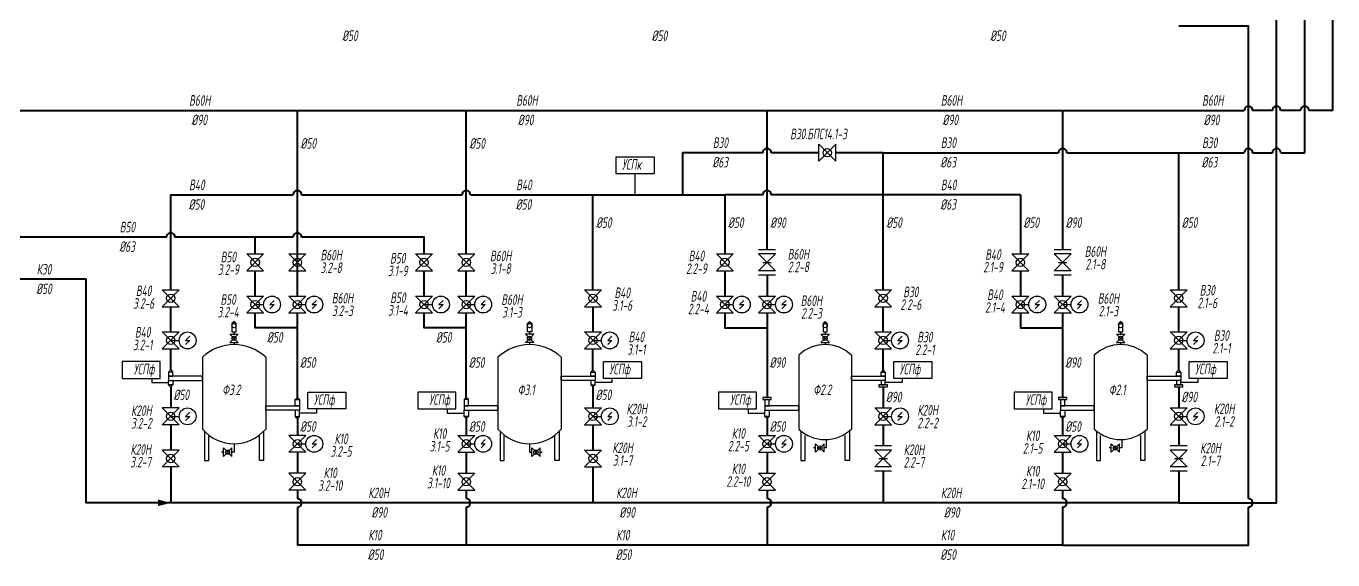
# Model space of a CAD drawing. Header units: millimetres. Extents: x 224478 to 277836, y -897 to 38307.
# Drawn here: x 246884 to 277836, y 6644 to 19296 of the extents above; entities that cross this region are included whole.
import ezdxf

# ---------------------------------------------------------------- set-up
doc = ezdxf.new("R2010")
doc.units = ezdxf.units.MM
doc.layers.add('1', color=7, linetype='Continuous')
for name, color, linetype, lineweight in [('В30', 136, 'Continuous', 40), ('В40', 142, 'Continuous', 40), ('В50', 180, 'Continuous', 40), ('В60Н', 140, 'Continuous', 40), ('К20Н', 33, 'Continuous', 40), ('К30', 54, 'Continuous', 40)]:
    doc.layers.add(name, color=color, linetype=linetype, lineweight=lineweight)
doc.layers.add('К10', color=7, linetype='Continuous', lineweight=40, true_color=0xffbe00)
doc.layers.add('Надписи', color=7, linetype='Continuous', true_color=0x93278f)
doc.styles.add('Eskd знаки', font='eskd.shx', dxfattribs={"width": 0.8, "oblique": 10})

msp = doc.modelspace()

# ---------------------------------------------------------------- linework, layer by layer
for p, q in [((265659, 16096), (265659, 16496)), ((265659, 16496), (266059, 16096)), ((265659, 16096), (266059, 16496)), ((266059, 16096), (266059, 16496)), ((264634, 13996), (264234, 13996)), ((271634, 13996), (271234, 13996)), ((252109, 13896), (252509, 13896)), ((252509, 13896), (252109, 13496)), ((252109, 13896), (252509, 13496)), ((253109, 13896), (253509, 13896)), ((253509, 13896), (253109, 13496)), ((253109, 13896), (253509, 13496)), ((256109, 13896), (256509, 13896)), ((256509, 13896), (256109, 13496)), ((256109, 13896), (256509, 13496)), ((257109, 13896), (257509, 13896)), ((257509, 13896), (257109, 13496)), ((257109, 13896), (257509, 13496)), ((263234, 13896), (263634, 13896)), ((263634, 13896), (263234, 13496)), ((263234, 13896), (263634, 13496)), ((264634, 13896), (264234, 13896)), ((264234, 13896), (264634, 13496)), ((264634, 13896), (264234, 13496)), ((264334, 13696), (264534, 13696)), ((270234, 13896), (270634, 13896)), ((270634, 13896), (270234, 13496)), ((270234, 13896), (270634, 13496)), ((271634, 13896), (271234, 13896)), ((271234, 13896), (271634, 13496)), ((271634, 13896), (271234, 13496)), ((271334, 13696), (271534, 13696)), ((252109, 13496), (252509, 13496)), ((253109, 13496), (253509, 13496)), ((256109, 13496), (256509, 13496)), ((257109, 13496), (257509, 13496)), ((263234, 13496), (263634, 13496)), ((264634, 13496), (264234, 13496)), ((264634, 13396), (264234, 13396)), ((270234, 13496), (270634, 13496)), ((271634, 13496), (271234, 13496)), ((271634, 13396), (271234, 13396)), ((250109, 13046), (250509, 13046)), ((250509, 13046), (250109, 12646)), ((250109, 13046), (250509, 12646)), ((260109, 13046), (260509, 13046)), ((260509, 13046), (260109, 12646)), ((260109, 13046), (260509, 12646)), ((266984, 13046), (267384, 13046)), ((267384, 13046), (266984, 12646)), ((266984, 13046), (267384, 12646)), ((273984, 13046), (274384, 13046)), ((274384, 13046), (273984, 12646)), ((273984, 13046), (274384, 12646)), ((252109, 12896), (252509, 12896)), ((252509, 12896), (252109, 12496)), ((252109, 12896), (252509, 12496)), ((252309, 12696), (252509, 12696)), ((252759, 12796), (252659, 12696)), ((252659, 12696), (252759, 12696)), ((252759, 12696), (252659, 12596)), ((253109, 12896), (253509, 12896)), ((253509, 12896), (253109, 12496)), ((253109, 12896), (253509, 12496)), ((253309, 12696), (253509, 12696)), ((253759, 12796), (253659, 12696)), ((253659, 12696), (253759, 12696)), ((253759, 12696), (253659, 12596)), ((256109, 12896), (256509, 12896)), ((256509, 12896), (256109, 12496)), ((256109, 12896), (256509, 12496)), ((256309, 12696), (256509, 12696)), ((256759, 12796), (256659, 12696)), ((256659, 12696), (256759, 12696)), ((256759, 12696), (256659, 12596)), ((257109, 12896), (257509, 12896)), ((257509, 12896), (257109, 12496)), ((257109, 12896), (257509, 12496)), ((257309, 12696), (257509, 12696)), ((257759, 12796), (257659, 12696)), ((257659, 12696), (257759, 12696)), ((257759, 12696), (257659, 12596)), ((263234, 12896), (263634, 12896)), ((263634, 12896), (263234, 12496)), ((263234, 12896), (263634, 12496)), ((263434, 12696), (263634, 12696)), ((263884, 12796), (263784, 12696)), ((263784, 12696), (263884, 12696)), ((263884, 12696), (263784, 12596)), ((264234, 12896), (264634, 12896)), ((264634, 12896), (264234, 12496)), ((264234, 12896), (264634, 12496)), ((264434, 12696), (264634, 12696)), ((264884, 12796), (264784, 12696)), ((264784, 12696), (264884, 12696)), ((264884, 12696), (264784, 12596)), ((270234, 12896), (270634, 12896)), ((270634, 12896), (270234, 12496)), ((270234, 12896), (270634, 12496)), ((270434, 12696), (270634, 12696)), ((270884, 12796), (270784, 12696)), ((270784, 12696), (270884, 12696)), ((270884, 12696), (270784, 12596)), ((271234, 12896), (271634, 12896)), ((271634, 12896), (271234, 12496)), ((271234, 12896), (271634, 12496)), ((271434, 12696), (271634, 12696)), ((271884, 12796), (271784, 12696)), ((271784, 12696), (271884, 12696)), ((271884, 12696), (271784, 12596)), ((250109, 12646), (250509, 12646)), ((252109, 12496), (252509, 12496)), ((253109, 12496), (253509, 12496)), ((256109, 12496), (256509, 12496)), ((257109, 12496), (257509, 12496)), ((260109, 12646), (260509, 12646)), ((263234, 12496), (263634, 12496)), ((264234, 12496), (264634, 12496)), ((266984, 12646), (267384, 12646)), ((270234, 12496), (270634, 12496)), ((271234, 12496), (271634, 12496)), ((273984, 12646), (274384, 12646)), ((251809, 12296), (251759, 12246)), ((251859, 12246), (251809, 12296)), ((258759, 12246), (258809, 12296)), ((258809, 12296), (258859, 12246)), ((265809, 12296), (265759, 12246)), ((265859, 12246), (265809, 12296)), ((272809, 12296), (272759, 12246)), ((272859, 12246), (272809, 12296)), ((250109, 12046), (250509, 12046)), ((250509, 12046), (250109, 11646)), ((250109, 12046), (250509, 11646)), ((250309, 11846), (250509, 11846)), ((250759, 11946), (250659, 11846)), ((250659, 11846), (250759, 11846)), ((250759, 11846), (250659, 11746)), ((251709, 11996), (251909, 11996)), ((251909, 11996), (251709, 11796)), ((251709, 11996), (251909, 11796)), ((251709, 11796), (251909, 11796)), ((251809, 12046), (251809, 11996)), ((251809, 11796), (251809, 11746)), ((258909, 11996), (258709, 11996)), ((258709, 11996), (258909, 11796)), ((258909, 11996), (258709, 11796)), ((258909, 11796), (258709, 11796)), ((258809, 12046), (258809, 11996)), ((258809, 11796), (258809, 11746)), ((260109, 12046), (260509, 12046)), ((260509, 12046), (260109, 11646)), ((260109, 12046), (260509, 11646)), ((260309, 11846), (260509, 11846)), ((260759, 11946), (260659, 11846)), ((260659, 11846), (260759, 11846)), ((260759, 11846), (260659, 11746)), ((265709, 11996), (265909, 11996)), ((265909, 11996), (265709, 11796)), ((265709, 11996), (265909, 11796)), ((265709, 11796), (265909, 11796)), ((265809, 12046), (265809, 11996)), ((265809, 11796), (265809, 11746)), ((266984, 12046), (267384, 12046)), ((267384, 12046), (266984, 11646)), ((266984, 12046), (267384, 11646)), ((267184, 11846), (267384, 11846)), ((267634, 11946), (267534, 11846)), ((267534, 11846), (267634, 11846)), ((267634, 11846), (267534, 11746)), ((272709, 11996), (272909, 11996)), ((272909, 11996), (272709, 11796)), ((272709, 11996), (272909, 11796)), ((272709, 11796), (272909, 11796)), ((272809, 12046), (272809, 11996)), ((272809, 11796), (272809, 11746)), ((273984, 12046), (274384, 12046)), ((274384, 12046), (273984, 11646)), ((273984, 12046), (274384, 11646)), ((274184, 11846), (274384, 11846)), ((274634, 11946), (274534, 11846)), ((274534, 11846), (274634, 11846)), ((274634, 11846), (274534, 11746)), ((250109, 11646), (250509, 11646)), ((260109, 11646), (260509, 11646)), ((266984, 11646), (267384, 11646)), ((273984, 11646), (274384, 11646)), ((250259, 11096), (250309, 11146)), ((250309, 11146), (250359, 11096)), ((260309, 11146), (260259, 11096)), ((260359, 11096), (260309, 11146)), ((267184, 11146), (267134, 11096)), ((267234, 11096), (267184, 11146)), ((274184, 11146), (274134, 11096)), ((274234, 11096), (274184, 11146)), ((249859, 10946), (249859, 10846)), ((249859, 10846), (250259, 10846)), ((260759, 10846), (260359, 10846)), ((260759, 10946), (260759, 10846)), ((267634, 10846), (267234, 10846)), ((267634, 10946), (267634, 10846)), ((274634, 10846), (274234, 10846)), ((274634, 10946), (274634, 10846)), ((250259, 10796), (250309, 10746)), ((250309, 10746), (250359, 10796)), ((260309, 10746), (260259, 10796)), ((260359, 10796), (260309, 10746)), ((250509, 10246), (250109, 10246)), ((250109, 10246), (250509, 9846)), ((250509, 10246), (250109, 9846)), ((253259, 10446), (253309, 10496)), ((253309, 10496), (253359, 10446)), ((253759, 10221), (253759, 10121)), ((256859, 10221), (256859, 10121)), ((257309, 10496), (257259, 10446)), ((257359, 10446), (257309, 10496)), ((260109, 10246), (260509, 10246)), ((260509, 10246), (260109, 9846)), ((260109, 10246), (260509, 9846)), ((263984, 10221), (263984, 10121)), ((266984, 10246), (267384, 10246)), ((267384, 10246), (266984, 9846)), ((266984, 10246), (267384, 9846)), ((270984, 10221), (270984, 10121)), ((273984, 10246), (274384, 10246)), ((274384, 10246), (273984, 9846)), ((273984, 10246), (274384, 9846)), ((250309, 10046), (250509, 10046)), ((250759, 10146), (250659, 10046)), ((250659, 10046), (250759, 10046)), ((250759, 10046), (250659, 9946)), ((253259, 10046), (253309, 9996)), ((253309, 9996), (253359, 10046)), ((253759, 10121), (253359, 10121)), ((256859, 10121), (257259, 10121)), ((257309, 9996), (257259, 10046)), ((257359, 10046), (257309, 9996)), ((260309, 10046), (260509, 10046)), ((260759, 10146), (260659, 10046)), ((260659, 10046), (260759, 10046)), ((260759, 10046), (260659, 9946)), ((263984, 10121), (264384, 10121)), ((264434, 9996), (264384, 10046)), ((264484, 10046), (264434, 9996)), ((267184, 10046), (267384, 10046)), ((267634, 10146), (267534, 10046)), ((267534, 10046), (267634, 10046)), ((267634, 10046), (267534, 9946)), ((270984, 10121), (271384, 10121)), ((271434, 9996), (271384, 10046)), ((271484, 10046), (271434, 9996)), ((274184, 10046), (274384, 10046)), ((274634, 10146), (274534, 10046)), ((274534, 10046), (274634, 10046)), ((274634, 10046), (274534, 9946)), ((250509, 9846), (250109, 9846)), ((253509, 9596), (253109, 9596)), ((253109, 9596), (253509, 9196)), ((253509, 9596), (253109, 9196)), ((257109, 9596), (257509, 9596)), ((257509, 9596), (257109, 9196)), ((257109, 9596), (257509, 9196)), ((260109, 9846), (260509, 9846)), ((264234, 9596), (264634, 9596)), ((264634, 9596), (264234, 9196)), ((264234, 9596), (264634, 9196)), ((266984, 9846), (267384, 9846)), ((271234, 9596), (271634, 9596)), ((271634, 9596), (271234, 9196)), ((271234, 9596), (271634, 9196)), ((273984, 9846), (274384, 9846)), ((251559, 9096), (251559, 9296)), ((251559, 9296), (251759, 9096)), ((251559, 9096), (251759, 9296)), ((251759, 9096), (251759, 9296)), ((251809, 9396), (251809, 9196)), ((253309, 9396), (253509, 9396)), ((253759, 9496), (253659, 9396)), ((253659, 9396), (253759, 9396)), ((253759, 9396), (253659, 9296)), ((257309, 9396), (257509, 9396)), ((257759, 9496), (257659, 9396)), ((257659, 9396), (257759, 9396)), ((257759, 9396), (257659, 9296)), ((258809, 9396), (258809, 9196)), ((258859, 9096), (258859, 9296)), ((259059, 9296), (258859, 9096)), ((259059, 9096), (258859, 9296)), ((259059, 9096), (259059, 9296)), ((264434, 9396), (264634, 9396)), ((264884, 9496), (264784, 9396)), ((264784, 9396), (264884, 9396)), ((264884, 9396), (264784, 9296)), ((265584, 9296), (265534, 9296)), ((265584, 9196), (265584, 9396)), ((265584, 9396), (265784, 9196)), ((265584, 9196), (265784, 9396)), ((265784, 9196), (265784, 9396)), ((265834, 9296), (265784, 9296)), ((265834, 9496), (265834, 9296)), ((267384, 9346), (266984, 9346)), ((271434, 9396), (271634, 9396)), ((271884, 9496), (271784, 9396)), ((271784, 9396), (271884, 9396)), ((271884, 9396), (271784, 9296)), ((272584, 9296), (272534, 9296)), ((272584, 9196), (272584, 9396)), ((272584, 9396), (272784, 9196)), ((272584, 9196), (272784, 9396)), ((272784, 9196), (272784, 9396)), ((272834, 9296), (272784, 9296)), ((272834, 9496), (272834, 9296)), ((274384, 9346), (273984, 9346)), ((250509, 9246), (250109, 9246)), ((250109, 8846), (250509, 9246)), ((250509, 8846), (250109, 9246)), ((251559, 9196), (251509, 9196)), ((251809, 9196), (251759, 9196)), ((253509, 9196), (253109, 9196)), ((257109, 9196), (257509, 9196)), ((258809, 9196), (258859, 9196)), ((259059, 9196), (259109, 9196)), ((260109, 9246), (260509, 9246)), ((260509, 8846), (260109, 9246)), ((260109, 8846), (260509, 9246)), ((264234, 9196), (264634, 9196)), ((267384, 9246), (266984, 9246)), ((266984, 9246), (267384, 8846)), ((267384, 9246), (266984, 8846)), ((267084, 9046), (267284, 9046)), ((271234, 9196), (271634, 9196)), ((274384, 9246), (273984, 9246)), ((273984, 9246), (274384, 8846)), ((274384, 9246), (273984, 8846)), ((274084, 9046), (274284, 9046)), ((250509, 8846), (250109, 8846)), ((253509, 8696), (253109, 8696)), ((253109, 8296), (253509, 8696)), ((253509, 8296), (253109, 8696)), ((257109, 8696), (257509, 8696)), ((257509, 8296), (257109, 8696)), ((257109, 8296), (257509, 8696)), ((260109, 8846), (260509, 8846)), ((264234, 8696), (264634, 8696)), ((264634, 8296), (264234, 8696)), ((264234, 8296), (264634, 8696)), ((267384, 8846), (266984, 8846)), ((267384, 8746), (266984, 8746)), ((271234, 8696), (271634, 8696)), ((271634, 8296), (271234, 8696)), ((271234, 8296), (271634, 8696)), ((274384, 8846), (273984, 8846)), ((274384, 8746), (273984, 8746)), ((253509, 8296), (253109, 8296)), ((257109, 8296), (257509, 8296)), ((264234, 8296), (264634, 8296)), ((271234, 8296), (271634, 8296))]:
    msp.add_line(p, q)
for points in [[(261759, 15796), (260859, 15796), (260859, 16196), (261759, 16196)], [(251859, 12246), (251759, 12246), (251759, 12046), (251859, 12046)], [(258759, 12246), (258859, 12246), (258859, 12046), (258759, 12046)], [(265859, 12246), (265759, 12246), (265759, 12046), (265859, 12046)], [(272859, 12246), (272759, 12246), (272759, 12046), (272859, 12046)], [(249159, 10946), (250059, 10946), (250059, 11346), (249159, 11346)], [(261459, 10946), (260559, 10946), (260559, 11346), (261459, 11346)], [(268334, 10946), (267434, 10946), (267434, 11346), (268334, 11346)], [(275334, 10946), (274434, 10946), (274434, 11346), (275334, 11346)], [(254459, 10221), (253559, 10221), (253559, 10621), (254459, 10621)], [(256159, 10221), (257059, 10221), (257059, 10621), (256159, 10621)], [(263284, 10221), (264184, 10221), (264184, 10621), (263284, 10621)], [(270284, 10221), (271184, 10221), (271184, 10621), (270284, 10621)]]:
    msp.add_lwpolyline(points, close=True)
msp.add_lwpolyline([(261309, 15296), (261309, 15796)])
for centre, radius in [((265859, 16296), 100), ((252309, 13696), 100), ((253309, 13696), 100), ((256309, 13696), 100), ((257309, 13696), 100), ((263434, 13696), 100), ((270434, 13696), 100), ((250309, 12846), 100), ((252309, 12696), 100), ((252709, 12696), 200), ((253309, 12696), 100), ((253709, 12696), 200), ((256309, 12696), 100), ((256709, 12696), 200), ((257309, 12696), 100), ((257709, 12696), 200), ((260309, 12846), 100), ((263434, 12696), 100), ((263834, 12696), 200), ((264434, 12696), 100), ((264834, 12696), 200), ((267184, 12846), 100), ((270434, 12696), 100), ((270834, 12696), 200), ((271434, 12696), 100), ((271834, 12696), 200), ((274184, 12846), 100), ((251809, 12196), 50), ((258809, 12196), 50), ((265809, 12196), 50), ((272809, 12196), 50), ((250309, 11846), 100), ((250709, 11846), 200), ((251809, 11896), 50), ((258809, 11896), 50), ((260309, 11846), 100), ((260709, 11846), 200), ((265809, 11896), 50), ((267184, 11846), 100), ((267584, 11846), 200), ((272809, 11896), 50), ((274184, 11846), 100), ((274584, 11846), 200), ((250709, 10046), 200), ((260709, 10046), 200), ((267584, 10046), 200), ((274584, 10046), 200), ((250309, 10046), 100), ((260309, 10046), 100), ((267184, 10046), 100), ((274184, 10046), 100), ((253709, 9396), 200), ((257709, 9396), 200), ((264834, 9396), 200), ((271834, 9396), 200), ((253309, 9396), 100), ((257309, 9396), 100), ((264434, 9396), 100), ((265684, 9296), 50), ((271434, 9396), 100), ((272684, 9296), 50), ((250309, 9046), 100), ((251659, 9196), 50), ((258959, 9196), 50), ((260309, 9046), 100), ((253309, 8496), 100), ((257309, 8496), 100), ((264434, 8496), 100), ((271434, 8496), 100)]:
    msp.add_circle(centre, radius)
at = {"layer": '1'}
for p, q in [((265184, 11496), (265184, 9746)), ((266434, 11496), (266434, 9746)), ((272184, 11496), (272184, 9746)), ((273434, 11496), (273434, 9746)), ((251059, 11448), (251059, 9746)), ((252559, 11448), (252559, 9746)), ((258059, 11448), (258059, 9746)), ((259559, 11448), (259559, 9746)), ((251109, 9692), (251109, 8996)), ((251209, 8996), (251209, 9596)), ((252409, 8996), (252409, 9596)), ((252509, 9696), (252509, 8996)), ((258109, 9696), (258109, 8996)), ((258209, 8996), (258209, 9596)), ((259409, 8996), (259409, 9596)), ((259509, 9692), (259509, 8996)), ((265234, 9692), (265234, 8996)), ((265334, 8996), (265334, 9596)), ((266284, 8996), (266284, 9596)), ((266384, 9696), (266384, 8996)), ((272234, 9692), (272234, 8996)), ((272334, 8996), (272334, 9596)), ((273284, 8996), (273284, 9596)), ((273384, 9696), (273384, 8996)), ((251109, 8996), (251209, 8996)), ((252509, 8996), (252409, 8996)), ((258109, 8996), (258209, 8996)), ((259509, 8996), (259409, 8996)), ((265234, 8996), (265334, 8996)), ((266384, 8996), (266284, 8996)), ((272234, 8996), (272334, 8996)), ((273384, 8996), (273284, 8996))]:
    msp.add_line(p, q, dxfattribs=at)
for points in [[(250259, 10996), (250359, 10996), (250359, 11096), (250259, 11096)], [(250259, 10896), (251059, 10896), (251059, 10996), (250259, 10996)], [(250259, 10896), (250359, 10896), (250359, 10796), (250259, 10796)], [(260359, 10896), (259559, 10896), (259559, 10996), (260359, 10996)], [(260359, 10996), (260259, 10996), (260259, 11096), (260359, 11096)], [(260359, 10896), (260259, 10896), (260259, 10796), (260359, 10796)], [(267234, 10896), (266434, 10896), (266434, 10996), (267234, 10996)], [(267234, 10996), (267134, 10996), (267134, 11096), (267234, 11096)], [(267234, 10896), (267134, 10896), (267134, 10796), (267234, 10796)], [(274234, 10896), (273434, 10896), (273434, 10996), (274234, 10996)], [(274234, 10996), (274134, 10996), (274134, 11096), (274234, 11096)], [(274234, 10896), (274134, 10896), (274134, 10796), (274234, 10796)], [(267084, 10746), (267284, 10746), (267284, 10796), (267084, 10796)], [(274084, 10746), (274284, 10746), (274284, 10796), (274084, 10796)], [(253359, 10196), (252559, 10196), (252559, 10296), (253359, 10296)], [(253359, 10296), (253259, 10296), (253259, 10446), (253359, 10446)], [(257259, 10296), (257359, 10296), (257359, 10446), (257259, 10446)], [(257259, 10196), (258059, 10196), (258059, 10296), (257259, 10296)], [(264534, 10496), (264334, 10496), (264334, 10446), (264534, 10446)], [(264384, 10296), (264484, 10296), (264484, 10446), (264384, 10446)], [(264384, 10196), (265184, 10196), (265184, 10296), (264384, 10296)], [(271534, 10496), (271334, 10496), (271334, 10446), (271534, 10446)], [(271384, 10296), (271484, 10296), (271484, 10446), (271384, 10446)], [(271384, 10196), (272184, 10196), (272184, 10296), (271384, 10296)], [(253359, 10196), (253259, 10196), (253259, 10046), (253359, 10046)], [(257259, 10196), (257359, 10196), (257359, 10046), (257259, 10046)], [(264384, 10196), (264484, 10196), (264484, 10046), (264384, 10046)], [(271384, 10196), (271484, 10196), (271484, 10046), (271384, 10046)]]:
    msp.add_lwpolyline(points, close=True, dxfattribs=at)
for centre, radius, start, end in [((251809, 10654), 1092, 46.6141, 133.3859), ((258809, 10654), 1092, 46.6141, 133.3859), ((265809, 10840), 906, 46.3972, 133.6028), ((272809, 10840), 906, 46.3972, 133.6028), ((251809, 10375), 979, 219.9662, 320.0338), ((258809, 10375), 979, 219.9662, 320.0338), ((265809, 10401), 905, 226.3426, 313.6574), ((272809, 10401), 905, 226.3426, 313.6574)]:
    msp.add_arc(centre, radius, start, end, dxfattribs=at)
at = {"layer": 'В30'}
for points in [[(277169, 16296), (277169, 26596), (275620, 26596)], [(264334, 16296), (262434, 16296), (262434, 15296)], [(265659, 16296), (264534, 16296)], [(267184, 16296), (266059, 16296)], [(267184, 13046), (267184, 16296), (271334, 16296)], [(271534, 16296), (274184, 16296)], [(274184, 13046), (274184, 16296), (275736, 16296)], [(275936, 16296), (276402, 16296)], [(276602, 16296), (277169, 16296)], [(267184, 12046), (267184, 12646)], [(274184, 12046), (274184, 12646)], [(267184, 11146), (267184, 11646)], [(274184, 11146), (274184, 11646)]]:
    msp.add_lwpolyline(points, dxfattribs=at)
for centre in [(264434, 16296), (271434, 16296), (275836, 16296), (276502, 16296)]:
    msp.add_arc(centre, 100, 359.7459, 180.2541, dxfattribs=at)
at = {"layer": 'В40'}
for points in [[(250309, 13046), (250309, 15296), (253209, 15296)], [(253409, 15296), (257209, 15296)], [(257409, 15296), (263434, 15296)], [(260309, 13046), (260309, 15296)], [(264334, 15296), (263434, 15296), (263434, 13896)], [(270434, 15296), (264534, 15296)], [(270434, 15296), (270434, 13896)], [(263434, 13496), (263434, 12896)], [(270434, 13496), (270434, 12896)], [(250309, 12046), (250309, 12646)], [(260309, 12646), (260309, 12046)], [(263434, 12496), (263434, 12146), (264434, 12146)], [(270434, 12496), (270434, 12146), (271434, 12146)], [(250309, 11146), (250309, 11646)], [(260309, 11146), (260309, 11646)]]:
    msp.add_lwpolyline(points, dxfattribs=at)
for centre in [(253309, 15296), (257309, 15296), (264434, 15296)]:
    msp.add_arc(centre, 100, 359.7459, 180.2541, dxfattribs=at)
at = {"layer": 'В50'}
for points in [[(247209, 14296), (246409, 14296)], [(250209, 14296), (247209, 14296)], [(253209, 14296), (250409, 14296)], [(252309, 13896), (252309, 14296)], [(256309, 13896), (256309, 14296), (253409, 14296)], [(252309, 12896), (252309, 13496)], [(256309, 12896), (256309, 13496)], [(253309, 12146), (252309, 12146), (252309, 12496)], [(257309, 12146), (256309, 12146), (256309, 12496)]]:
    msp.add_lwpolyline(points, dxfattribs=at)
for centre in [(250309, 14296), (253309, 14296)]:
    msp.add_arc(centre, 100, 359.7459, 180.2541, dxfattribs=at)
at = {"layer": 'В60Н'}
for points in [[(277836, 17296), (277836, 28596), (274184, 28596), (250309, 28596)], [(246309, 11336), (246309, 17296), (271434, 17296), (271434, 13996)], [(253309, 12896), (253309, 17296)], [(257309, 13896), (257309, 17296)], [(264434, 13996), (264434, 17296)], [(271434, 17296), (275736, 17297)], [(276402, 17296), (275936, 17296)], [(277069, 17296), (276602, 17296)], [(277836, 17297), (277269, 17296)], [(257309, 12896), (257309, 13496)], [(264434, 13396), (264434, 12896)], [(271434, 13396), (271434, 12896)], [(253309, 10496), (253309, 12496)], [(257309, 10496), (257309, 12496)], [(264434, 12496), (264434, 10496)], [(271434, 12496), (271434, 10496)]]:
    msp.add_lwpolyline(points, dxfattribs=at)
for centre in [(275836, 17297), (276502, 17297), (277169, 17297)]:
    msp.add_arc(centre, 100, 359.7459, 180.2541, dxfattribs=at)
at = {"layer": 'К10'}
for points in [[(275836, 8096), (275836, 19296), (274184, 19296)], [(253309, 9996), (253309, 9596)], [(257309, 9996), (257309, 9596)], [(264434, 9996), (264434, 9596)], [(271434, 9996), (271434, 9596)], [(253309, 9196), (253309, 8696)], [(257309, 9196), (257309, 8696)], [(264434, 9196), (264434, 8696)], [(271434, 9196), (271434, 8696)], [(253309, 8296), (253309, 8096)], [(257309, 8296), (257309, 8096)], [(264434, 8296), (264434, 8096)], [(271434, 8296), (271434, 8096)], [(253309, 7896), (253309, 6996)], [(257309, 7896), (257309, 6996)], [(264434, 7896), (264434, 6996)], [(271434, 7896), (271434, 6996)], [(271434, 6996), (275836, 6996), (275836, 7896)], [(271434, 6996), (253309, 6996)]]:
    msp.add_lwpolyline(points, dxfattribs=at)
for centre in [(253309, 7996), (257309, 7996), (264434, 7996), (271434, 7996), (275836, 7996)]:
    msp.add_arc(centre, 100, 269.7459, 90.2541, dxfattribs=at)
at = {"layer": 'К20Н'}
for points in [[(274184, 7996), (276502, 7996), (276502, 20296), (246209, 20296), (236857, 20296)], [(250309, 7996), (248309, 7996), (248309, 13296), (246409, 13296)], [(250309, 10746), (250309, 10246)], [(260309, 10746), (260309, 10246)], [(267184, 10746), (267184, 10246)], [(274184, 10746), (274184, 10246)], [(250309, 9846), (250309, 9246)], [(260309, 9846), (260309, 9246)], [(267184, 9846), (267184, 9346)], [(274184, 9846), (274184, 9346)], [(250309, 8846), (250309, 7996)], [(274184, 8746), (274184, 7996), (250309, 7996)], [(260309, 8846), (260309, 7996)], [(267184, 8746), (267184, 7996)]]:
    msp.add_lwpolyline(points, dxfattribs=at)
at = {"layer": 'К30'}
msp.add_lwpolyline([(250009, 7996, 154, 0, 0), (250309, 7996, 0, 0, 0)], format="xyseb", dxfattribs=at)

# ---------------------------------------------------------------- texts
at = {"ltscale": 15, "char_height": 250, "width": 850, "attachment_point": 1, "style": 'Eskd знаки'}
for s, insert in [('Ф3.2', (251531, 10800)), ('Ф3.1', (258531, 10800)), ('Ф2.2', (265531, 10800)), ('Ф2.1', (272531, 10800))]:
    msp.add_mtext(s, dxfattribs=dict(at, insert=insert))
at = {"layer": '1', "char_height": 250, "style": 'Eskd знаки'}
for s, insert, attachment_point in [('УСПк', (260997, 16144), 1), ('УСПф', (249922, 11294), 3), ('УСПф', (260697, 11294), 1), ('УСПф', (267572, 11294), 1), ('УСПф', (274572, 11294), 1), ('УСПф', (253697, 10569), 1), ('УСПф', (256922, 10569), 3), ('УСПф', (264047, 10569), 3), ('УСПф', (271047, 10569), 3)]:
    msp.add_mtext_dynamic_manual_height_columns(s, width=2263.46, gutter_width=22.5, heights=[0], dxfattribs=dict(at, insert=insert, attachment_point=attachment_point))
at = {"layer": 'Надписи', "ltscale": 15, "char_height": 250, "width": 850, "attachment_point": 1, "style": 'Eskd знаки'}
for s, insert in [('%%C50', (254371, 19194)), ('%%C50', (261702, 19194)), ('%%C50', (269719, 19194)), ('В60Н', (250745, 17660)), ('В60Н', (258494, 17660)), ('В60Н', (268551, 17660)), ('В60Н', (274739, 17660)), ('%%C90', (250801, 17197)), ('%%C90', (258533, 17197)), ('%%C90', (268591, 17197)), ('%%C90', (274779, 17197)), ('В30.БПС14.1-3', (264982, 16865)), ('%%C50', (253385, 16641)), ('%%C50', (257385, 16641)), ('В30', (263151, 16657)), ('В30', (268551, 16657)), ('В30', (274739, 16657)), ('%%C63', (263140, 16194)), ('%%C63', (268540, 16194)), ('%%C63', (274729, 16194)), ('В40', (250745, 15657)), ('В40', (258494, 15657)), ('В40', (268551, 15657)), ('%%C50', (250735, 15194)), ('%%C50', (258483, 15194)), ('%%C63', (268540, 15194)), ('В50', (249103, 14657)), ('%%C50', (260385, 14763)), ('%%C50', (263510, 14763)), ('%%C90', (264510, 14763)), ('%%C50', (267260, 14763)), ('%%C50', (270510, 14763)), ('%%C90', (271510, 14763)), ('%%C50', (274260, 14763)), ('%%C63', (249092, 14194)), ('К30', (247135, 13657)), ('%%C50', (247124, 13194)), ('%%C50', (252592, 12044)), ('%%C50', (256592, 12044)), ('%%C50', (253373, 11447)), ('%%C50', (257373, 11447)), ('%%C90', (264498, 11447)), ('%%C90', (271498, 11447)), ('%%C50', (250376, 10680)), ('%%C50', (260376, 10680)), ('%%C90', (267251, 10630)), ('%%C90', (274251, 10630)), ('%%C50', (253376, 9930)), ('%%C50', (257376, 9930)), ('%%C50', (264501, 9930)), ('%%C50', (271501, 9930)), ('К20Н', (254990, 8357)), ('К20Н', (260862, 8357)), ('К20Н', (268551, 8357)), ('%%C90', (255065, 7894)), ('%%C90', (260937, 7894)), ('%%C90', (268626, 7894)), ('К10', (254990, 7357)), ('К10', (260862, 7357)), ('К10', (268551, 7357)), ('%%C50', (254979, 6894)), ('%%C50', (260851, 6894)), ('%%C50', (268540, 6894))]:
    msp.add_mtext(s, dxfattribs=dict(at, insert=insert))
at = {"layer": 'Надписи', "ltscale": 15, "char_height": 250, "width": 796.88, "attachment_point": 5, "line_spacing_factor": 0.72, "style": 'Eskd знаки'}
for s, insert in [('В50^J3.2-9', (251675, 13674)), ('В60Н^J3.2-8', (254110, 13719)), ('В60Н^J3.1-8', (258125, 13698)), ('В40^J2.2-9', (262761, 13697)), ('В60Н^J2.2-8', (265176, 13738)), ('В40^J2.1-9', (269786, 13732)), ('В60Н^J2.1-8', (272211, 13802)), ('В50^J3.1-9', (255686, 13644)), ('В40^J3.2-6', (249668, 12872)), ('В40^J3.1-6', (261004, 12826)), ('В40^J2.2-4', (262808, 12742)), ('В30^J2.2-6', (267840, 12845)), ('В40^J2.1-4', (269833, 12778)), ('В30^J2.1-6', (274862, 12884)), ('В50^J3.2-4', (251669, 12665)), ('В60Н^J3.2-3', (254377, 12697)), ('В50^J3.1-4', (255691, 12708)), ('В60Н^J3.1-3', (258392, 12663)), ('В60Н^J2.2-3', (265484, 12637)), ('В60Н^J2.1-3', (272519, 12690)), ('В40^J3.2-1', (249644, 11889)), ('В30^J2.1-1', (275196, 11811)), ('В40^J3.1-1', (261338, 11779)), ('В30^J2.2-1', (268173, 11775)), ('К20Н^J3.2-2', (249614, 10032)), ('К20Н^J3.1-2', (261346, 10072)), ('К20Н^J2.2-2', (268238, 10041)), ('К20Н^J2.1-2', (275261, 10076)), ('К10^J3.2-5', (254344, 9365)), ('К10^J3.1-5', (256678, 9488)), ('К10^J2.2-5', (263754, 9490)), ('К10^J2.1-5', (270725, 9437)), ('К20Н^J3.2-7', (249598, 9111)), ('К20Н^J3.1-7', (261012, 9151)), ('К20Н^J2.2-7', (267913, 9106)), ('К20Н^J2.1-7', (274935, 9142)), ('К10^J3.2-10', (254086, 8556)), ('К10^J3.1-10', (256652, 8615)), ('К10^J2.2-10', (263754, 8651)), ('К10^J2.1-10', (270725, 8598))]:
    msp.add_mtext(s, dxfattribs=dict(at, insert=insert))

doc.saveas('drawing.dxf')
